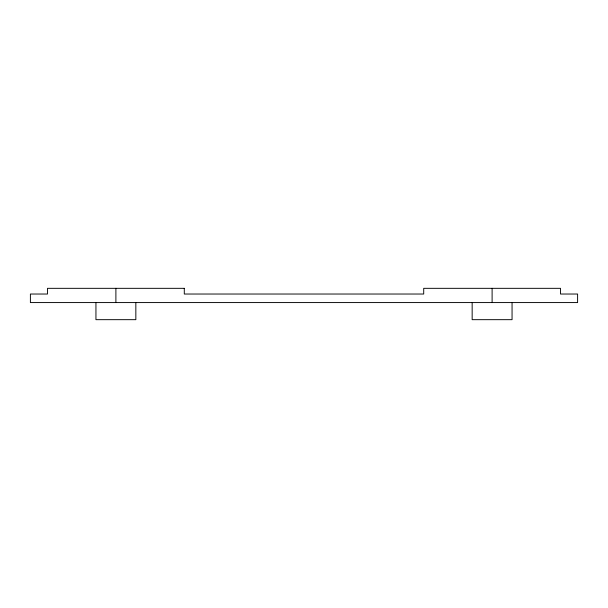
<?xml version="1.0" encoding="UTF-8"?>
<svg xmlns="http://www.w3.org/2000/svg" width="608" height="608" viewBox="0 0 608 608"><rect width="100%" height="100%" fill="white"/><g stroke="black" fill="none" stroke-linecap="round" stroke-linejoin="round"><path stroke-width="0.91" d="M512.058 302.571L512.058 319.671L472.158 319.671L472.158 302.571M492.108 288.329L492.108 302.571M135.842 302.571L135.842 319.671L95.942 319.671L95.942 302.571M115.892 288.329L115.892 302.571M184.292 288.329L47.5 288.329L47.5 294.029L30.4 294.029L30.4 302.571L577.6 302.571L577.6 294.029L560.5 294.029L560.5 288.329L423.708 288.329L423.708 294.029L184.292 294.029L184.292 288.329"/></g></svg>
